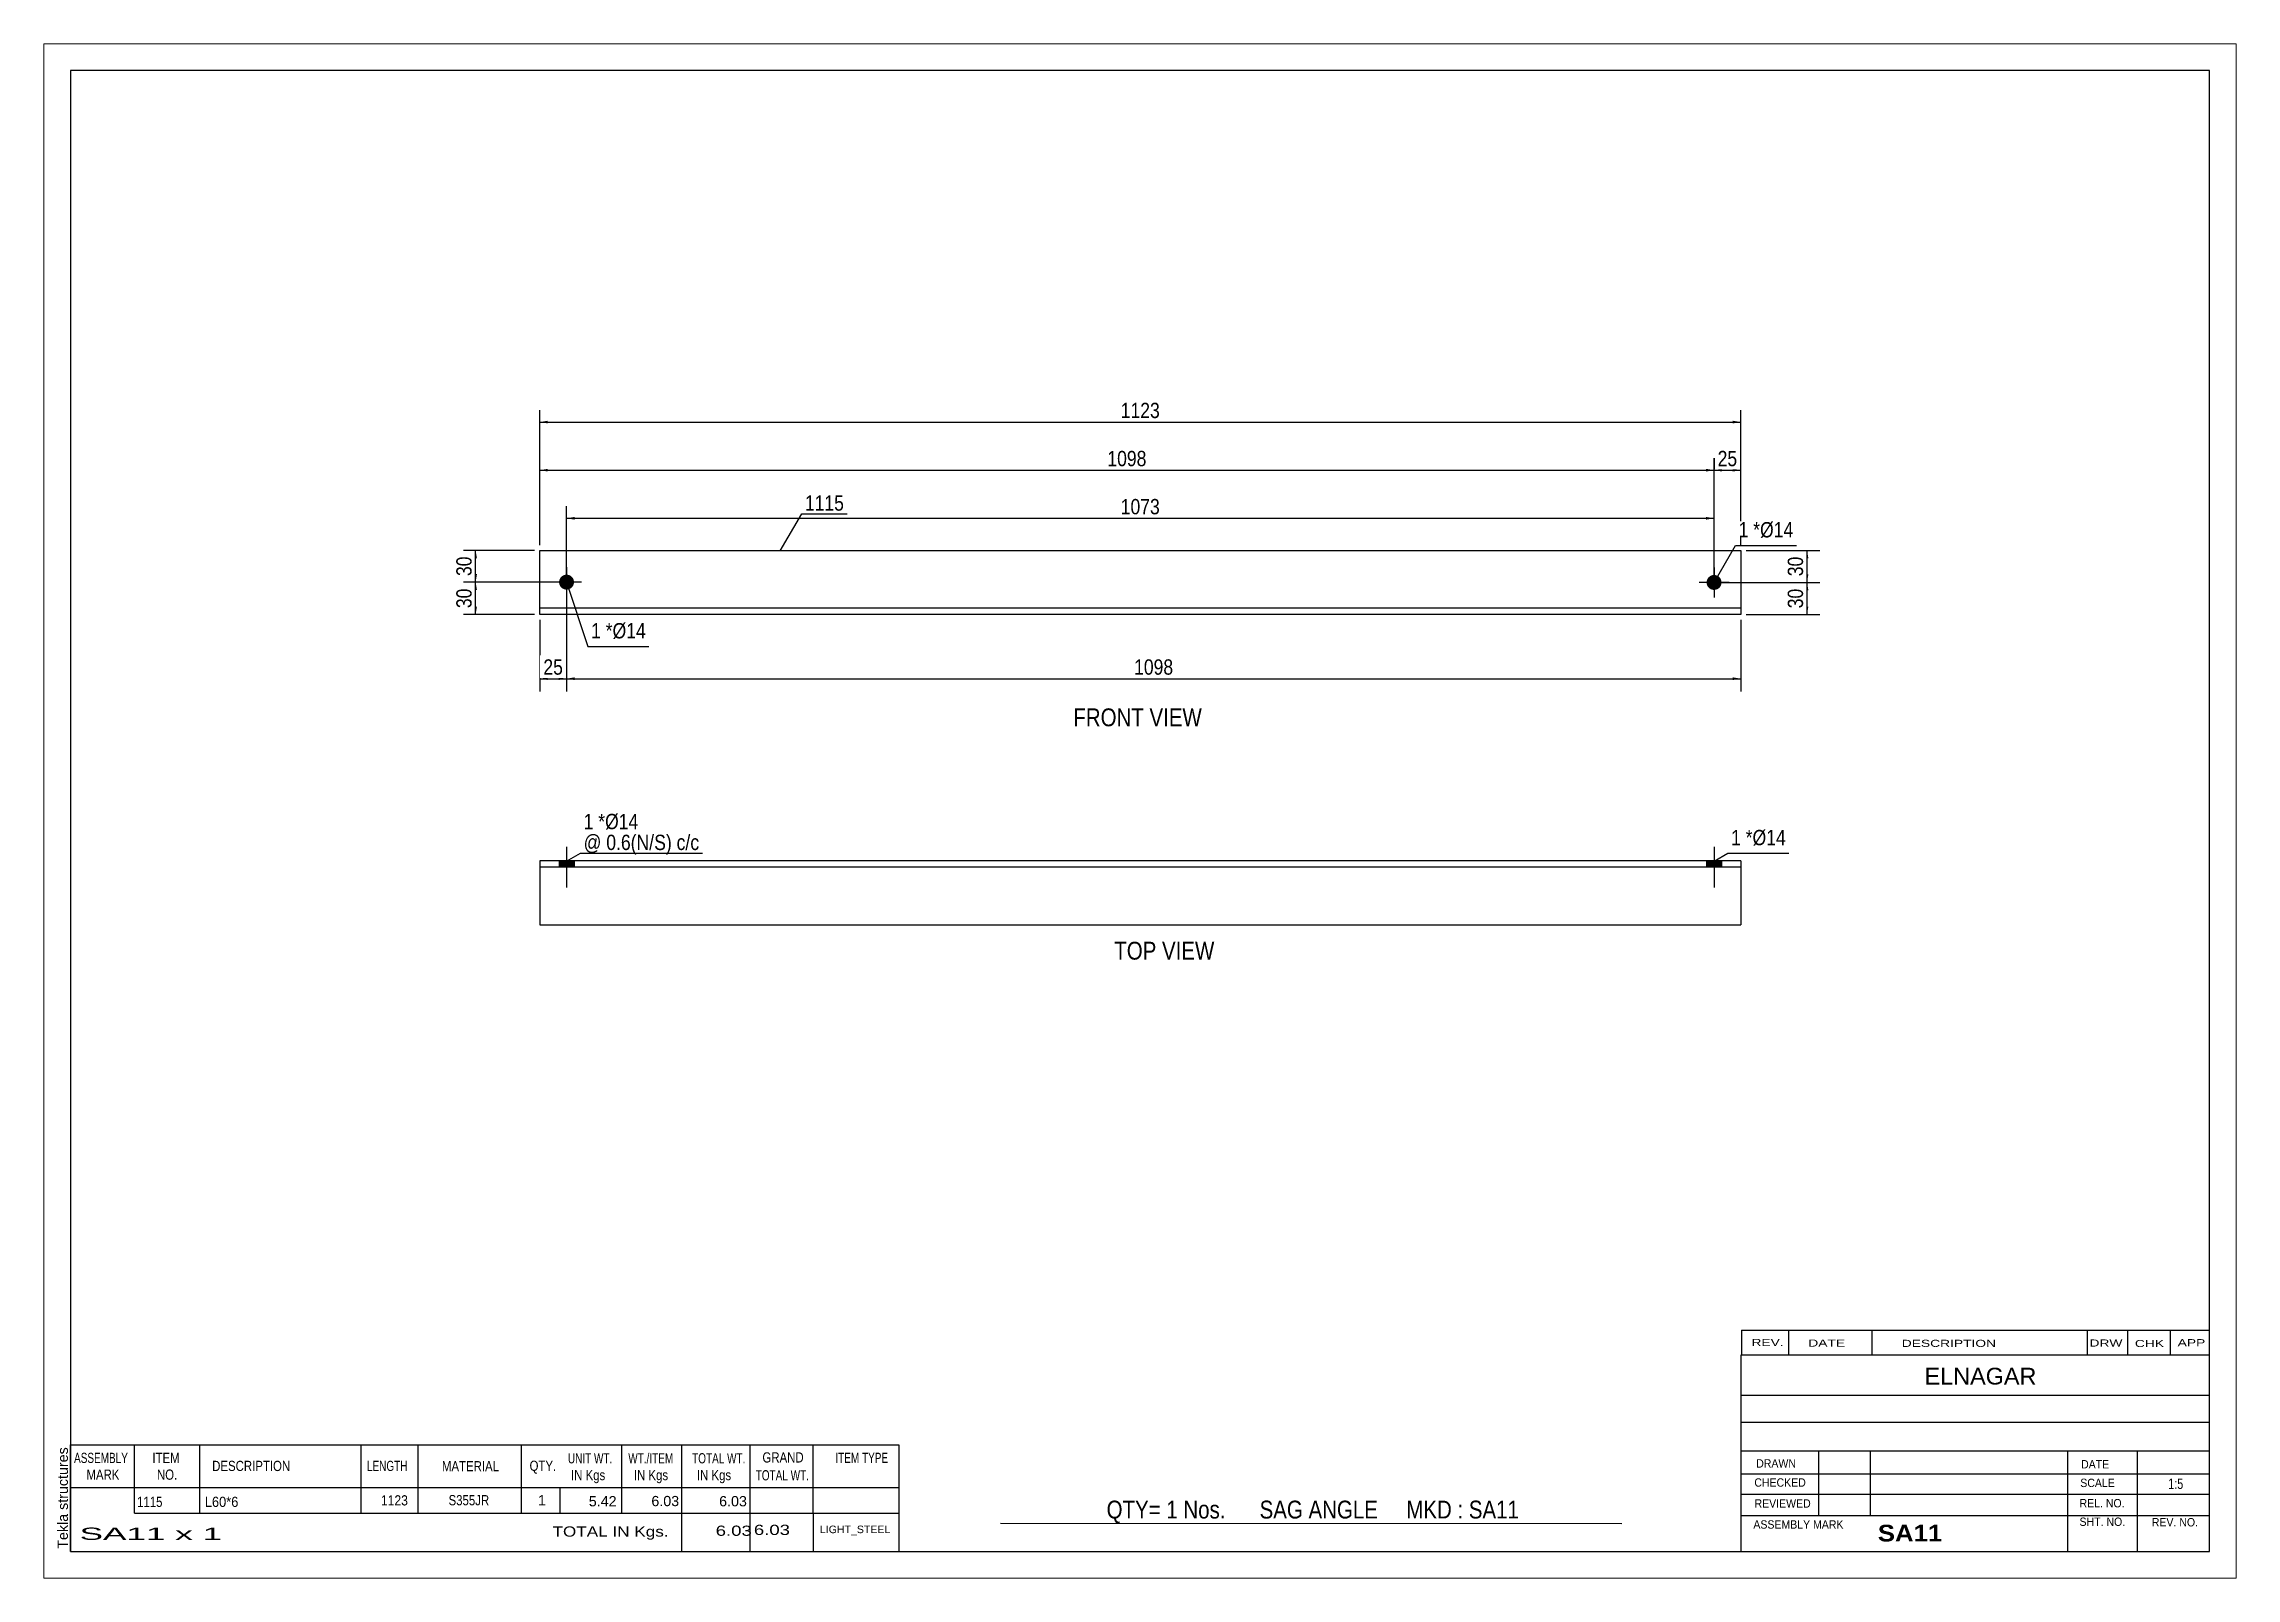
# Paper-space layout 'Layout1' of a CAD drawing. Header units: millimetres. Extents: x 0 to 410, y 0 to 287.
# The model-space entities are those that its viewports show. They can reach past a viewport. Long polylines and large blocks are cut down to what shows.
import ezdxf

# ---------------------------------------------------------------- set-up
doc = ezdxf.new("R2010")
doc.units = ezdxf.units.MM
doc.layers.add('Viewport layer', color=7, linetype='Continuous', plot=False)
doc.styles.add('Arial', font='ARIAL.TTF', dxfattribs={"height": 0.2})
doc.styles.add('Arial Bold', font='ARIALBD.TTF', dxfattribs={"height": 0.2})
doc.styles.add('Arial Narrow', font='ARIALN.TTF', dxfattribs={"height": 0.2})

# ---------------------------------------------------------------- blocks, each defined once
blk = doc.blocks.new('Unknown-629078136-1609')
at = {"color": 5, "linetype": 'Continuous'}
for p, q in [((405, 282), (5, 282)), ((5, 282), (5, 5)), ((405, 5), (405, 282)), ((5, 5), (405, 5))]:
    blk.add_line(p, q, dxfattribs=at)
at = {"color": 174, "linetype": 'Continuous', "style": 'Arial'}
blk.add_text('Tekla structures', height=1.9102, rotation=90, dxfattribs=at).set_placement((4.5, 5.5))
blk = doc.blocks.new('Unknown-629078136-11 - 1233')
at = {"color": 0, "linetype": 'Continuous'}
blk.add_wipeout([(216.61, 159.35), (216.61, 162.85), (192.54, 162.85), (192.54, 159.35)], dxfattribs=at)
at = {"color": 96, "linetype": 'Continuous', "style": 'Arial Narrow'}
blk.add_text('FRONT VIEW', height=3.34, dxfattribs=at).set_placement((192.54, 159.35))
blk = doc.blocks.new('Unknown-629078136-12 - 1284')
at = {"color": 0, "linetype": 'Continuous'}
blk.add_wipeout([(218.94, 115.7), (218.94, 119.2), (200.19, 119.2), (200.19, 115.7)], dxfattribs=at)
at = {"color": 96, "linetype": 'Continuous', "style": 'Arial Narrow'}
blk.add_text('TOP VIEW', height=3.34, dxfattribs=at).set_placement((200.19, 115.7))
blk = doc.blocks.new('Part-629078136-1280 - 1233')
at = {"color": 2, "linetype": 'Continuous'}
for p, q in [((92.75, 180.25), (92.75, 192.25)), ((92.75, 192.25), (317.36, 192.25)), ((317.36, 192.25), (317.36, 180.25)), ((317.36, 181.45), (92.75, 181.45)), ((317.36, 180.25), (92.75, 180.25))]:
    blk.add_line(p, q, dxfattribs=at)
blk = doc.blocks.new('Bolt-629078136-1281 - 1233')
at = {"linetype": 'Continuous'}
blk.add_hatch(color=3, dxfattribs=at).paths.add_polyline_path([(313.76, 186.25, -1), (310.96, 186.25, -1)])
at = {"color": 3, "linetype": 'Continuous'}
for p, q in [((312.36, 189.05), (312.35, 183.45)), ((315.16, 186.25), (309.56, 186.25))]:
    blk.add_line(p, q, dxfattribs=at)
blk = doc.blocks.new('Bolt-629078136-1282 - 1233')
at = {"linetype": 'Continuous'}
blk.add_hatch(color=3, dxfattribs=at).paths.add_polyline_path([(99.15, 186.31, -1), (96.35, 186.31, -1)])
at = {"color": 3, "linetype": 'Continuous'}
for p, q in [((97.75, 189.11), (97.75, 183.51)), ((100.55, 186.31), (94.95, 186.31))]:
    blk.add_line(p, q, dxfattribs=at)
blk = doc.blocks.new('Bolt-629078136-1287 - 1284')
at = {"linetype": 'Continuous'}
blk.add_hatch(color=3, dxfattribs=at).paths.add_polyline_path([(99.15, 134.2), (96.35, 134.2), (96.35, 133), (99.15, 133)])
at = {"color": 3, "linetype": 'Continuous'}
for p, q in [((97.75, 136.8), (97.75, 129.2)), ((96.35, 134.2), (96.35, 133)), ((99.15, 134.2), (99.15, 133))]:
    blk.add_line(p, q, dxfattribs=at)
blk = doc.blocks.new('Part-629078136-1285 - 1284')
at = {"color": 2, "linetype": 'Continuous'}
for p, q in [((317.36, 134.2), (92.75, 134.2)), ((92.75, 134.2), (92.75, 122.2)), ((317.36, 133), (92.75, 133)), ((317.36, 134.2), (317.36, 122.2)), ((92.75, 122.2), (317.36, 122.2))]:
    blk.add_line(p, q, dxfattribs=at)
blk = doc.blocks.new('Bolt-629078136-1286 - 1284')
at = {"linetype": 'Continuous'}
blk.add_hatch(color=3, dxfattribs=at).paths.add_polyline_path([(313.76, 134.2), (310.96, 134.2), (310.96, 133), (313.76, 133)])
at = {"color": 3, "linetype": 'Continuous'}
for p, q in [((312.36, 136.8), (312.36, 129.2)), ((310.96, 134.2), (310.96, 133)), ((313.76, 134.2), (313.76, 133))]:
    blk.add_line(p, q, dxfattribs=at)
blk = doc.blocks.new('StraightDimension-629078136-1291 - 1233')
at = {"linetype": 'Continuous'}
for points in [[(99.25, 198), (97.75, 198.25), (99.25, 198.5)], [(310.86, 198.5), (312.36, 198.25), (310.86, 198)]]:
    blk.add_hatch(color=7, dxfattribs=at).paths.add_polyline_path(points)
at = {"color": 7, "linetype": 'Continuous'}
for p, q in [((97.75, 187.31), (97.75, 200.5)), ((97.75, 198.25), (312.36, 198.25)), ((312.36, 187.25), (312.36, 200.5))]:
    blk.add_line(p, q, dxfattribs=at)
at = {"color": 0}
blk.add_wipeout([(209.31, 198.4), (209.31, 202.6), (200.8, 202.6), (200.8, 198.4)], dxfattribs=at)
at = {"color": 3, "style": 'Arial Narrow'}
blk.add_text('1073', height=2.863, dxfattribs=at).set_placement((201.4, 199))
blk = doc.blocks.new('StraightDimension-629078136-1298 - 1233')
at = {"linetype": 'Continuous'}
for points in [[(313.86, 207), (312.36, 207.25), (313.86, 207.5)], [(315.86, 207.5), (317.36, 207.25), (315.86, 207)]]:
    blk.add_hatch(color=7, dxfattribs=at).paths.add_polyline_path(points)
at = {"color": 7, "linetype": 'Continuous'}
for p, q in [((312.36, 187.25), (312.36, 209.5)), ((317.36, 193.25), (317.36, 209.5)), ((312.36, 207.25), (317.36, 207.25))]:
    blk.add_line(p, q, dxfattribs=at)
at = {"color": 0}
blk.add_wipeout([(317.28, 207.4), (317.28, 211.6), (312.43, 211.6), (312.43, 207.4)], dxfattribs=at)
at = {"color": 3, "style": 'Arial Narrow'}
blk.add_text('25', height=2.863, dxfattribs=at).set_placement((313.03, 208))
blk = doc.blocks.new('StraightDimension-629078136-1299 - 1233')
at = {"linetype": 'Continuous'}
for points in [[(94.25, 207), (92.75, 207.25), (94.25, 207.5)], [(310.86, 207.5), (312.36, 207.25), (310.86, 207)]]:
    blk.add_hatch(color=7, dxfattribs=at).paths.add_polyline_path(points)
at = {"color": 7, "linetype": 'Continuous'}
for p, q in [((92.75, 193.25), (92.75, 209.5)), ((312.36, 187.25), (312.36, 209.5)), ((92.75, 207.25), (312.36, 207.25))]:
    blk.add_line(p, q, dxfattribs=at)
at = {"color": 0}
blk.add_wipeout([(206.81, 207.4), (206.81, 211.6), (198.3, 211.6), (198.3, 207.4)], dxfattribs=at)
at = {"color": 3, "style": 'Arial Narrow'}
blk.add_text('1098', height=2.863, dxfattribs=at).set_placement((198.9, 208))
blk = doc.blocks.new('StraightDimension-629078136-1306 - 1233')
at = {"linetype": 'Continuous'}
for points in [[(99.25, 168), (97.75, 168.25), (99.25, 168.5)], [(315.86, 168.5), (317.36, 168.25), (315.86, 168)]]:
    blk.add_hatch(color=7, dxfattribs=at).paths.add_polyline_path(points)
at = {"color": 7, "linetype": 'Continuous'}
for p, q in [((97.75, 185.31), (97.75, 165.85)), ((317.36, 179.25), (317.36, 165.85)), ((97.75, 168.25), (317.36, 168.25))]:
    blk.add_line(p, q, dxfattribs=at)
at = {"color": 0}
blk.add_wipeout([(211.81, 168.4), (211.81, 172.6), (203.3, 172.6), (203.3, 168.4)], dxfattribs=at)
at = {"color": 3, "style": 'Arial Narrow'}
blk.add_text('1098', height=2.863, dxfattribs=at).set_placement((203.9, 169))
blk = doc.blocks.new('StraightDimension-629078136-1307 - 1233')
at = {"linetype": 'Continuous'}
for points in [[(94.25, 168), (92.75, 168.25), (94.25, 168.5)], [(96.25, 168.5), (97.75, 168.25), (96.25, 168)]]:
    blk.add_hatch(color=7, dxfattribs=at).paths.add_polyline_path(points)
at = {"color": 7, "linetype": 'Continuous'}
for p, q in [((97.75, 185.31), (97.75, 165.85)), ((92.75, 179.25), (92.75, 165.85)), ((92.75, 168.25), (97.75, 168.25))]:
    blk.add_line(p, q, dxfattribs=at)
at = {"color": 0}
blk.add_wipeout([(97.68, 168.4), (97.68, 172.6), (92.82, 172.6), (92.82, 168.4)], dxfattribs=at)
at = {"color": 3, "style": 'Arial Narrow'}
blk.add_text('25', height=2.863, dxfattribs=at).set_placement((93.42, 169))
blk = doc.blocks.new('StraightDimension-629078136-1316 - 1233')
at = {"linetype": 'Continuous'}
for points in [[(94.25, 216), (92.75, 216.25), (94.25, 216.5)], [(315.86, 216.5), (317.36, 216.25), (315.86, 216)]]:
    blk.add_hatch(color=7, dxfattribs=at).paths.add_polyline_path(points)
at = {"color": 7, "linetype": 'Continuous'}
for p, q in [((92.75, 193.25), (92.75, 218.5)), ((317.36, 193.25), (317.36, 218.5)), ((92.75, 216.25), (317.36, 216.25))]:
    blk.add_line(p, q, dxfattribs=at)
at = {"color": 0}
blk.add_wipeout([(209.31, 216.4), (209.31, 220.6), (200.8, 220.6), (200.8, 216.4)], dxfattribs=at)
at = {"color": 3, "style": 'Arial Narrow'}
blk.add_text('1123', height=2.863, dxfattribs=at).set_placement((201.4, 217))
blk = doc.blocks.new('StraightDimension-629078136-1320 - 1233')
at = {"linetype": 'Continuous'}
for points in [[(80.5, 190.75), (80.75, 192.25), (81, 190.75)], [(81, 187.81), (80.75, 186.31), (80.5, 187.81)]]:
    blk.add_hatch(color=7, dxfattribs=at).paths.add_polyline_path(points)
at = {"color": 7, "linetype": 'Continuous'}
for p, q in [((91.75, 192.25), (78.5, 192.25)), ((80.75, 186.31), (80.75, 192.25)), ((96.75, 186.31), (78.5, 186.31))]:
    blk.add_line(p, q, dxfattribs=at)
at = {"color": 0}
blk.add_wipeout([(80.6, 191.71), (76.4, 191.71), (76.4, 186.85), (80.6, 186.85)], dxfattribs=at)
at = {"color": 3, "style": 'Arial Narrow'}
blk.add_text('30', height=2.863, rotation=90.0002, dxfattribs=at).set_placement((80, 187.45))
blk = doc.blocks.new('StraightDimension-629078136-1321 - 1233')
at = {"linetype": 'Continuous'}
for points in [[(80.5, 184.81), (80.75, 186.31), (81, 184.81)], [(81, 181.75), (80.75, 180.25), (80.5, 181.75)]]:
    blk.add_hatch(color=7, dxfattribs=at).paths.add_polyline_path(points)
at = {"color": 7, "linetype": 'Continuous'}
for p, q in [((96.75, 186.31), (78.5, 186.31)), ((80.75, 180.25), (80.75, 186.31)), ((91.75, 180.25), (78.5, 180.25))]:
    blk.add_line(p, q, dxfattribs=at)
at = {"color": 0}
blk.add_wipeout([(80.6, 185.71), (76.4, 185.71), (76.4, 180.85), (80.6, 180.85)], dxfattribs=at)
at = {"color": 3, "style": 'Arial Narrow'}
blk.add_text('30', height=2.863, rotation=90.0002, dxfattribs=at).set_placement((80, 181.45))
blk = doc.blocks.new('StraightDimension-629078136-1330 - 1233')
at = {"linetype": 'Continuous'}
for points in [[(329.5, 190.75), (329.75, 192.25), (330, 190.75)], [(330, 187.75), (329.75, 186.25), (329.5, 187.75)]]:
    blk.add_hatch(color=7, dxfattribs=at).paths.add_polyline_path(points)
at = {"color": 7, "linetype": 'Continuous'}
for p, q in [((318.36, 192.25), (332.15, 192.25)), ((329.75, 186.25), (329.75, 192.25)), ((313.36, 186.25), (332.15, 186.25))]:
    blk.add_line(p, q, dxfattribs=at)
at = {"color": 0}
blk.add_wipeout([(329.6, 191.68), (325.4, 191.68), (325.4, 186.82), (329.6, 186.82)], dxfattribs=at)
at = {"color": 3, "style": 'Arial Narrow'}
blk.add_text('30', height=2.863, rotation=90.0002, dxfattribs=at).set_placement((329, 187.42))
blk = doc.blocks.new('StraightDimension-629078136-1331 - 1233')
at = {"linetype": 'Continuous'}
for points in [[(329.5, 184.75), (329.75, 186.25), (330, 184.75)], [(330, 181.75), (329.75, 180.25), (329.5, 181.75)]]:
    blk.add_hatch(color=7, dxfattribs=at).paths.add_polyline_path(points)
at = {"color": 7, "linetype": 'Continuous'}
for p, q in [((313.36, 186.25), (332.15, 186.25)), ((329.75, 180.25), (329.75, 186.25)), ((318.36, 180.25), (332.15, 180.25))]:
    blk.add_line(p, q, dxfattribs=at)
at = {"color": 0}
blk.add_wipeout([(329.6, 185.68), (325.4, 185.68), (325.4, 180.82), (329.6, 180.82)], dxfattribs=at)
at = {"color": 3, "style": 'Arial Narrow'}
blk.add_text('30', height=2.863, rotation=90.0002, dxfattribs=at).set_placement((329, 181.42))
blk = doc.blocks.new('CBS_BOM-629078136-1626')
at = {"color": 7, "linetype": 'Continuous'}
for p, q in [((4.97, 16.97), (4.97, 24.97)), ((4.97, 24.97), (159.89, 24.97)), ((16.97, 16.97), (16.97, 24.97)), ((29.16, 16.97), (29.16, 24.97)), ((59.32, 16.97), (59.32, 24.97)), ((70, 16.97), (70, 24.97)), ((89.32, 16.97), (89.32, 24.97)), ((108.12, 16.97), (108.12, 24.97)), ((119.33, 16.97), (119.33, 24.97)), ((132.12, 16.97), (132.12, 24.97)), ((143.87, 16.97), (143.87, 24.97)), ((159.89, 24.96), (159.89, 16.98)), ((4.97, 16.97), (159.89, 16.97)), ((4.97, 12.17), (4.97, 16.97)), ((16.97, 12.17), (16.97, 16.97)), ((29.16, 12.17), (29.16, 16.97)), ((59.32, 12.17), (59.32, 16.97)), ((70, 12.17), (70, 16.97)), ((89.32, 12.17), (89.32, 16.97)), ((96.58, 12.17), (96.58, 16.97)), ((108.12, 12.17), (108.12, 16.97)), ((119.33, 12.17), (119.33, 16.97)), ((132.12, 12.17), (132.12, 16.97)), ((143.89, 12.17), (143.89, 16.97)), ((159.89, 16.97), (159.89, 12.17)), ((4.97, 4.97), (4.97, 12.15)), ((16.97, 12.17), (159.89, 12.17)), ((119.33, 4.97), (119.33, 12.15)), ((132.12, 4.97), (132.12, 12.15)), ((143.93, 4.97), (143.93, 12.15)), ((159.89, 12.17), (159.89, 4.97)), ((4.97, 4.97), (159.89, 4.97))]:
    blk.add_line(p, q, dxfattribs=at)
at = {"color": 3, "linetype": 'Continuous', "style": 'Arial'}
for s, height, width, p in [('ASSEMBLY', 1.91, 0.7, (5.65, 21.54)), ('ITEM', 1.91, 0.8, (20.3, 21.54)), ('DESCRIPTION', 1.9102, 0.8, (31.48, 20.04)), ('LENGTH', 1.91, 0.7, (60.43, 20.04)), ('MATERIAL', 1.91, 0.8, (74.45, 19.99)), ('QTY.', 1.91, 0.8, (90.84, 20.07)), ('UNIT WT.', 1.91, 0.7, (98.01, 21.47)), ('WT./ITEM', 1.91, 0.7, (109.3, 21.47)), ('TOTAL WT.', 1.91, 0.7, (121.24, 21.47)), ('GRAND', 1.91, 0.8, (134.39, 21.63)), ('ITEM TYPE', 1.91, 0.7, (148.03, 21.55)), ('MARK', 1.91, 0.8, (7.97, 18.41)), ('NO.', 1.91, 0.8, (21.15, 18.41)), ('IN Kgs', 1.91, 0.8, (98.59, 18.33)), ('IN Kgs', 1.91, 0.8, (110.34, 18.33)), ('IN Kgs', 1.91, 0.8, (122.13, 18.33)), ('TOTAL WT.', 1.91, 0.7, (133.13, 18.29))]:
    blk.add_text(s, height=height, dxfattribs=dict(at, width=width)).set_placement(p)
at = {"color": 7, "linetype": 'Continuous', "style": 'Arial'}
for s, width, p in [('1115', 0.8, (17.43, 13.32)), ('L60*6', 0.9, (30.1, 13.32)), ('1123', 0.85, (63.04, 13.6)), ('S355JR', 0.8, (75.69, 13.63))]:
    blk.add_text(s, height=1.91, dxfattribs=dict(at, width=width)).set_placement(p)
for s, p in [('1', (92.41, 13.63)), ('5.42', (101.92, 13.44)), ('6.03', (113.62, 13.47)), ('6.03', (126.29, 13.44))]:
    blk.add_text(s, height=1.91, dxfattribs=at).set_placement(p)
at = {"color": 6, "linetype": 'Continuous', "style": 'Arial'}
for s, height, width, p in [('SA11 x 1', 2.292, 2.05, (6.69, 7.16)), ('TOTAL IN Kgs.', 1.9102, 1.2, (95.13, 7.77)), ('6.03', 1.91, 1.3, (125.65, 7.92)), ('6.03', 1.91, 1.3, (132.79, 8.08))]:
    blk.add_text(s, height=height, dxfattribs=dict(at, width=width)).set_placement(p)
blk.add_text('LIGHT_STEEL', height=1.4135, dxfattribs=at).set_placement((145.14, 8.42))
blk = doc.blocks.new('CBS_CALLOFF-629078136-1627')
at = {"color": 7, "linetype": 'Continuous'}
blk.add_line((178.88, 10.27), (295.11, 10.25), dxfattribs=at)
at = {"color": 3, "linetype": 'Continuous', "style": 'Arial Narrow'}
blk.add_text('QTY= 1 Nos.      SAG ANGLE     MKD : SA11', height=3.3405, dxfattribs=at).set_placement((198.76, 11.16))
blk = doc.blocks.new('CBS_NAME_BLOG-629078136-1628')
at = {"color": 7, "linetype": 'Continuous'}
for p, q in [((317.41, 41.75), (404.93, 41.75)), ((317.41, 5.04), (317.41, 41.75)), ((317.41, 34.21), (404.93, 34.21)), ((317.48, 29.16), (405, 29.16)), ((317.41, 23.79), (404.93, 23.79)), ((331.93, 11.68), (331.93, 23.78)), ((341.62, 11.71), (341.62, 23.78)), ((378.53, 5.04), (378.53, 23.77)), ((391.58, 5.04), (391.58, 23.78)), ((317.42, 19.49), (405, 19.51)), ((317.41, 15.74), (404.93, 15.74)), ((317.41, 11.7), (404.93, 11.7)), ((317.41, 5), (405, 5))]:
    blk.add_line(p, q, dxfattribs=at)
at = {"color": 3, "linetype": 'Continuous', "style": 'Arial'}
blk.add_text('ELNAGAR', height=3.133, dxfattribs=at).set_placement((351.73, 36.22))
at = {"color": 3, "linetype": 'Continuous'}
for s, height, style, width, p in [('DRAWN', 1.566, 'Arial', 0.9, (320.24, 20.68)), ('DATE', 1.566, 'Arial', 0.9, (381, 20.52)), ('CHECKED', 1.566, 'Arial', 0.9, (319.89, 17.11)), ('SCALE', 1.566, 'Arial', 0.9, (380.85, 17.04)), ('1:5', 1.957, 'Arial Narrow', 0.9, (397.3, 16.68)), ('REVIEWED', 1.566, 'Arial', 0.9, (319.93, 13.19)), ('REL. NO.', 1.566, 'Arial', 0.9, (380.71, 13.24)), ('ASSEMBLY MARK', 1.5663, 'Arial', 0.9, (319.71, 9.26)), ('SA11', 3.131, 'Arial Bold', 1.1, (342.99, 6.86)), ('SHT. NO.', 1.566, 'Arial', 0.9, (380.71, 9.77)), ('REV. NO.', 1.566, 'Arial', 0.9, (394.23, 9.68))]:
    blk.add_text(s, height=height, dxfattribs=dict(at, style=style, width=width)).set_placement(p)
blk = doc.blocks.new('CBS_REVISION-629078136-1629')
at = {"color": 7, "linetype": 'Continuous'}
for p, q in [((317.49, 46.38), (404.99, 46.38)), ((317.49, 46.38), (317.49, 41.75)), ((326.29, 46.38), (326.29, 41.75)), ((341.88, 46.38), (341.88, 41.81)), ((382.14, 46.38), (382.14, 41.75)), ((389.68, 46.38), (389.68, 41.75)), ((397.63, 46.38), (397.63, 41.75)), ((317.49, 41.75), (404.99, 41.75))]:
    blk.add_line(p, q, dxfattribs=at)
at = {"color": 7, "style": 'Arial Narrow', "width": 1.7}
for s, height, p in [('REV.', 1.326, (319.35, 43.43)), ('DATE', 1.326, (329.98, 43.31)), ('DESCRIPTION', 1.3257, (347.46, 43.26)), ('DRW', 1.326, (382.57, 43.32)), ('CHK', 1.326, (391.06, 43.23)), ('APP', 1.326, (399.06, 43.38))]:
    blk.add_text(s, height=height, dxfattribs=at).set_placement(p)
blk = doc.blocks.new('Mark-629078136-1337 - 1233')
at = {"color": 0}
blk.add_wipeout([(149.64, 199.68), (149.64, 202.68), (142.33, 202.68), (142.33, 199.68)], dxfattribs=at)
blk.add_wipeout([(149.64, 199.68), (149.64, 202.68), (142.33, 202.68), (142.33, 199.68)], dxfattribs=at)
at = {"color": 7, "linetype": 'Continuous'}
for p, q in [((137.73, 192.15), (141.73, 199.08)), ((141.73, 199.08), (150.24, 199.08))]:
    blk.add_line(p, q, dxfattribs=at)
at = {"color": 3, "style": 'Arial Narrow'}
blk.add_text('1115', height=2.863, dxfattribs=at).set_placement((142.33, 199.68))
blk = doc.blocks.new('Mark-629078136-1342 - 1233')
at = {"color": 0}
blk.add_wipeout([(318.78, 194.68), (318.78, 197.68), (316.96, 197.68), (316.96, 194.68)], dxfattribs=at)
blk.add_wipeout([(318.78, 194.68), (318.78, 197.68), (316.96, 197.68), (316.96, 194.68)], dxfattribs=at)
at = {"color": 7, "linetype": 'Continuous'}
blk.add_line((312.36, 186.25), (316.36, 193.18), dxfattribs=at)
at = {"color": 0}
blk.add_wipeout([(320.96, 194.68), (320.96, 197.68), (319.68, 197.68), (319.68, 194.68)], dxfattribs=at)
blk.add_wipeout([(320.96, 194.68), (320.96, 197.68), (319.68, 197.68), (319.68, 194.68)], dxfattribs=at)
at = {"color": 3, "style": 'Arial Narrow'}
blk.add_text('1', height=2.86, dxfattribs=at).set_placement((316.96, 194.68))
at = {"color": 0}
blk.add_wipeout([(327.17, 194.68), (327.17, 197.68), (320.96, 197.68), (320.96, 194.68)], dxfattribs=at)
blk.add_wipeout([(327.17, 194.68), (327.17, 197.68), (320.96, 197.68), (320.96, 194.68)], dxfattribs=at)
at = {"color": 7, "linetype": 'Continuous'}
blk.add_line((316.36, 193.18), (327.77, 193.18), dxfattribs=at)
at = {"color": 3, "style": 'Arial Narrow'}
for s, height, p in [('*', 2.86, (319.68, 194.68)), ('Ø14', 2.863, (320.96, 194.68))]:
    blk.add_text(s, height=height, dxfattribs=at).set_placement(p)
blk = doc.blocks.new('Mark-629078136-1343 - 1233')
at = {"color": 0}
blk.add_wipeout([(104.18, 175.79), (104.18, 178.79), (102.35, 178.79), (102.35, 175.79)], dxfattribs=at)
blk.add_wipeout([(104.18, 175.79), (104.18, 178.79), (102.35, 178.79), (102.35, 175.79)], dxfattribs=at)
at = {"color": 7, "linetype": 'Continuous'}
blk.add_line((97.75, 186.31), (101.75, 174.29), dxfattribs=at)
at = {"color": 0}
blk.add_wipeout([(106.36, 175.79), (106.36, 178.79), (105.08, 178.79), (105.08, 175.79)], dxfattribs=at)
blk.add_wipeout([(106.36, 175.79), (106.36, 178.79), (105.08, 178.79), (105.08, 175.79)], dxfattribs=at)
at = {"color": 3, "style": 'Arial Narrow'}
blk.add_text('1', height=2.86, dxfattribs=at).set_placement((102.35, 175.79))
at = {"color": 0}
blk.add_wipeout([(112.57, 175.79), (112.57, 178.79), (106.36, 178.79), (106.36, 175.79)], dxfattribs=at)
blk.add_wipeout([(112.57, 175.79), (112.57, 178.79), (106.36, 178.79), (106.36, 175.79)], dxfattribs=at)
at = {"color": 7, "linetype": 'Continuous'}
blk.add_line((101.75, 174.29), (113.17, 174.29), dxfattribs=at)
at = {"color": 3, "style": 'Arial Narrow'}
for s, height, p in [('*', 2.86, (105.08, 175.79)), ('Ø14', 2.863, (106.36, 175.79))]:
    blk.add_text(s, height=height, dxfattribs=at).set_placement(p)
blk = doc.blocks.new('Mark-629078136-1341 - 1284')
at = {"color": 0}
blk.add_wipeout([(102.78, 140.1), (102.78, 143.1), (100.95, 143.1), (100.95, 140.1)], dxfattribs=at)
blk.add_wipeout([(102.78, 140.1), (102.78, 143.1), (100.95, 143.1), (100.95, 140.1)], dxfattribs=at)
blk.add_wipeout([(104.96, 140.1), (104.96, 143.1), (103.68, 143.1), (103.68, 140.1)], dxfattribs=at)
blk.add_wipeout([(104.96, 140.1), (104.96, 143.1), (103.68, 143.1), (103.68, 140.1)], dxfattribs=at)
blk.add_wipeout([(111.17, 140.1), (111.17, 143.1), (104.96, 143.1), (104.96, 140.1)], dxfattribs=at)
blk.add_wipeout([(111.17, 140.1), (111.17, 143.1), (104.96, 143.1), (104.96, 140.1)], dxfattribs=at)
at = {"color": 3, "style": 'Arial Narrow'}
blk.add_text('*', height=2.86, dxfattribs=at).set_placement((103.68, 140.1))
at = {"color": 0}
blk.add_wipeout([(122.55, 136.2), (122.55, 139.2), (100.95, 139.2), (100.95, 136.2)], dxfattribs=at)
blk.add_wipeout([(122.55, 136.2), (122.55, 139.2), (100.95, 139.2), (100.95, 136.2)], dxfattribs=at)
at = {"color": 7, "linetype": 'Continuous'}
for p, q in [((97.75, 134.1), (100.35, 135.6)), ((100.35, 135.6), (123.15, 135.6))]:
    blk.add_line(p, q, dxfattribs=at)
at = {"color": 3, "style": 'Arial Narrow'}
for s, height, p in [('1', 2.86, (100.95, 140.1)), ('Ø14', 2.863, (104.96, 140.1)), ('@ 0.6(N/', 2.863, (100.95, 136.2)), ('S) c/', 2.863, (114.15, 136.2)), ('c', 2.86, (120.91, 136.2))]:
    blk.add_text(s, height=height, dxfattribs=at).set_placement(p)
blk = doc.blocks.new('Mark-629078136-1340 - 1284')
at = {"color": 0}
blk.add_wipeout([(317.38, 137.1), (317.38, 140.1), (315.55, 140.1), (315.55, 137.1)], dxfattribs=at)
blk.add_wipeout([(317.38, 137.1), (317.38, 140.1), (315.55, 140.1), (315.55, 137.1)], dxfattribs=at)
at = {"color": 7, "linetype": 'Continuous'}
blk.add_line((312.36, 134.1), (314.95, 135.6), dxfattribs=at)
at = {"color": 0}
blk.add_wipeout([(319.56, 137.1), (319.56, 140.1), (318.28, 140.1), (318.28, 137.1)], dxfattribs=at)
blk.add_wipeout([(319.56, 137.1), (319.56, 140.1), (318.28, 140.1), (318.28, 137.1)], dxfattribs=at)
at = {"color": 3, "style": 'Arial Narrow'}
blk.add_text('1', height=2.86, dxfattribs=at).set_placement((315.55, 137.1))
at = {"color": 0}
blk.add_wipeout([(325.77, 137.1), (325.77, 140.1), (319.56, 140.1), (319.56, 137.1)], dxfattribs=at)
blk.add_wipeout([(325.77, 137.1), (325.77, 140.1), (319.56, 140.1), (319.56, 137.1)], dxfattribs=at)
at = {"color": 7, "linetype": 'Continuous'}
blk.add_line((314.95, 135.6), (326.37, 135.6), dxfattribs=at)
at = {"color": 3, "style": 'Arial Narrow'}
for s, height, p in [('*', 2.86, (318.28, 137.1)), ('Ø14', 2.863, (319.56, 137.1))]:
    blk.add_text(s, height=height, dxfattribs=at).set_placement(p)

msp = doc.modelspace()

# ---------------------------------------------------------------- block references
for name in ['Unknown-629078136-1609', 'Part-629078136-1280 - 1233', 'Bolt-629078136-1282 - 1233', 'Bolt-629078136-1281 - 1233', 'Bolt-629078136-1287 - 1284', 'Bolt-629078136-1286 - 1284', 'Part-629078136-1285 - 1284', 'CBS_REVISION-629078136-1629', 'CBS_NAME_BLOG-629078136-1628', 'CBS_BOM-629078136-1626', 'CBS_CALLOFF-629078136-1627']:
    msp.add_blockref(name, (0, 0))

# ---------------------------------------------------------------- next in the draw order: block references
for name in ['StraightDimension-629078136-1291 - 1233', 'Unknown-629078136-11 - 1233', 'Mark-629078136-1341 - 1284', 'Mark-629078136-1340 - 1284', 'Unknown-629078136-12 - 1284']:
    msp.add_blockref(name, (0, 0))

# ---------------------------------------------------------------- next in the draw order: block references
msp.add_blockref('StraightDimension-629078136-1298 - 1233', (0, 0))

# ---------------------------------------------------------------- next in the draw order: block references
msp.add_blockref('StraightDimension-629078136-1299 - 1233', (0, 0))

# ---------------------------------------------------------------- next in the draw order: block references
for name in ['StraightDimension-629078136-1316 - 1233', 'StraightDimension-629078136-1306 - 1233']:
    msp.add_blockref(name, (0, 0))

# ---------------------------------------------------------------- next in the draw order: block references
for name in ['Mark-629078136-1337 - 1233', 'StraightDimension-629078136-1330 - 1233', 'StraightDimension-629078136-1307 - 1233']:
    msp.add_blockref(name, (0, 0))

# ---------------------------------------------------------------- next in the draw order: block references
for name in ['StraightDimension-629078136-1320 - 1233', 'StraightDimension-629078136-1331 - 1233']:
    msp.add_blockref(name, (0, 0))

# ---------------------------------------------------------------- next in the draw order: block references
for name in ['Mark-629078136-1342 - 1233', 'StraightDimension-629078136-1321 - 1233']:
    msp.add_blockref(name, (0, 0))

# ---------------------------------------------------------------- next in the draw order: block references
msp.add_blockref('Mark-629078136-1343 - 1233', (0, 0))

psp = doc.layouts.get("Layout1")

# ---------------------------------------------------------------- viewports
at = {"layer": 'Viewport layer', "view_target_point": (205, 143.5)}
psp.add_viewport(center=(205, 143.5), size=(410, 287), view_center_point=(0, 0), view_height=287, dxfattribs=at)

doc.saveas('drawing.dxf')
